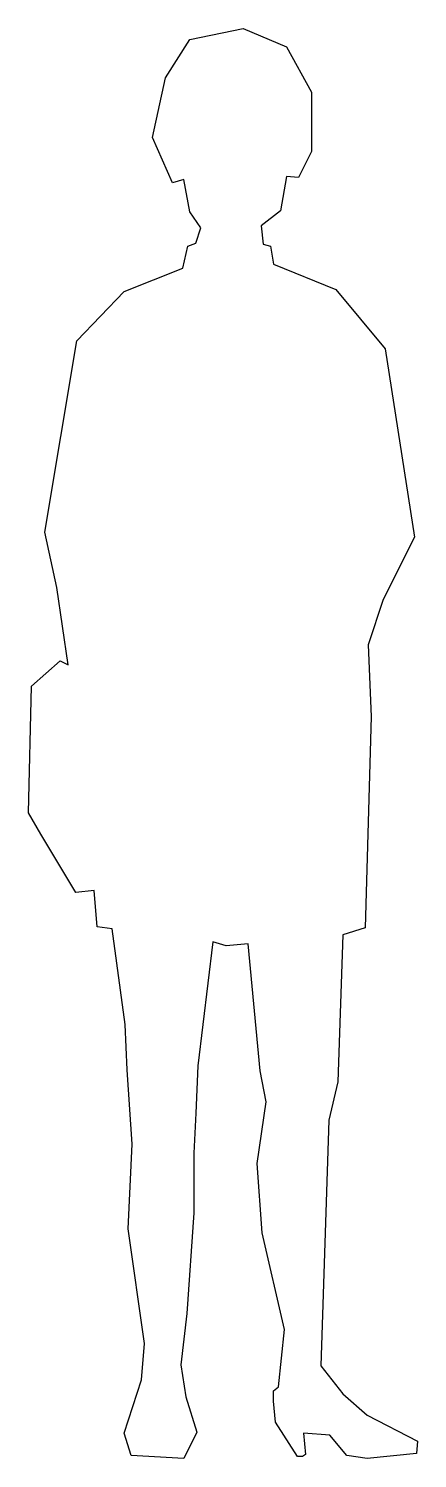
# Model space of a CAD drawing. Extents: x -13595 to -13132, y -10 to 1690.
import ezdxf

# ---------------------------------------------------------------- set-up
doc = ezdxf.new("R2010")
doc.units = 0
doc.layers.get('0').update_dxf_attribs({"linetype": 'CONTINUOUS'})

msp = doc.modelspace()

# ---------------------------------------------------------------- linework, layer by layer
at = {"color": 0}
msp.add_lwpolyline([(-13403, 1677), (-13339.5, 1690.2), (-13288, 1668.6), (-13258.1, 1614.7), (-13258.1, 1544.1), (-13273.7, 1512.9), (-13288, 1514.1), (-13295.2, 1473.4), (-13318, 1455.4), (-13315.6, 1433.9), (-13307.2, 1431.5), (-13303.6, 1409.9), (-13229.4, 1380), (-13170.7, 1309.3), (-13136, 1085.4), (-13173.1, 1011.2), (-13191, 957.3), (-13187.5, 872.2), (-13194.6, 620.8), (-13221, 612.4), (-13227, 437.5), (-13237.8, 392), (-13247.3, 99.8), (-13221, 66.3), (-13192.2, 41.2), (-13132.4, 10), (-13133.6, -4.4), (-13192.2, -10.3), (-13216.2, -6.7), (-13236.6, 17.2), (-13267.7, 19.6), (-13265.3, -5.6), (-13268.9, -7.9), (-13274.9, -7.9), (-13301.2, 32.8), (-13303.6, 57.9), (-13303.6, 69.9), (-13297.6, 74.7), (-13290.4, 142.9), (-13316.8, 257.9), (-13322.8, 340.5), (-13312, 413.6), (-13319.2, 450.7), (-13333.6, 601.6), (-13359.9, 599.2), (-13375.5, 604), (-13393.4, 456.7), (-13395.8, 400.4), (-13398.2, 352.5), (-13398.2, 281.9), (-13406.6, 162.1), (-13413.8, 101), (-13407.8, 62.7), (-13394.6, 20.8), (-13410.2, -10.3), (-13472.5, -6.7), (-13480.9, 19.6), (-13460.5, 83.1), (-13456.9, 126.2), (-13476.1, 262.7), (-13471.3, 363.3), (-13477.3, 451.9), (-13479.7, 505.8), (-13495.2, 619.6), (-13513.2, 622), (-13516.8, 665.1), (-13538.3, 662.7), (-13580.2, 732.1), (-13594.6, 757.3), (-13591, 908.2), (-13557.1, 938.4), (-13557.1, 938.4), (-13547.7, 933.4), (-13561.1, 1025.5), (-13575.5, 1091.4), (-13537.1, 1318.9), (-13480.9, 1377.6), (-13411.4, 1405.2), (-13405.4, 1431.5), (-13395.8, 1435.1), (-13389.8, 1453.1), (-13403, 1472.2), (-13410.2, 1510.5), (-13423.4, 1506.9), (-13447.3, 1560.8), (-13431.8, 1631.5), (-13403, 1677), (-13403, 1677)], dxfattribs=at)

doc.saveas('drawing.dxf')
